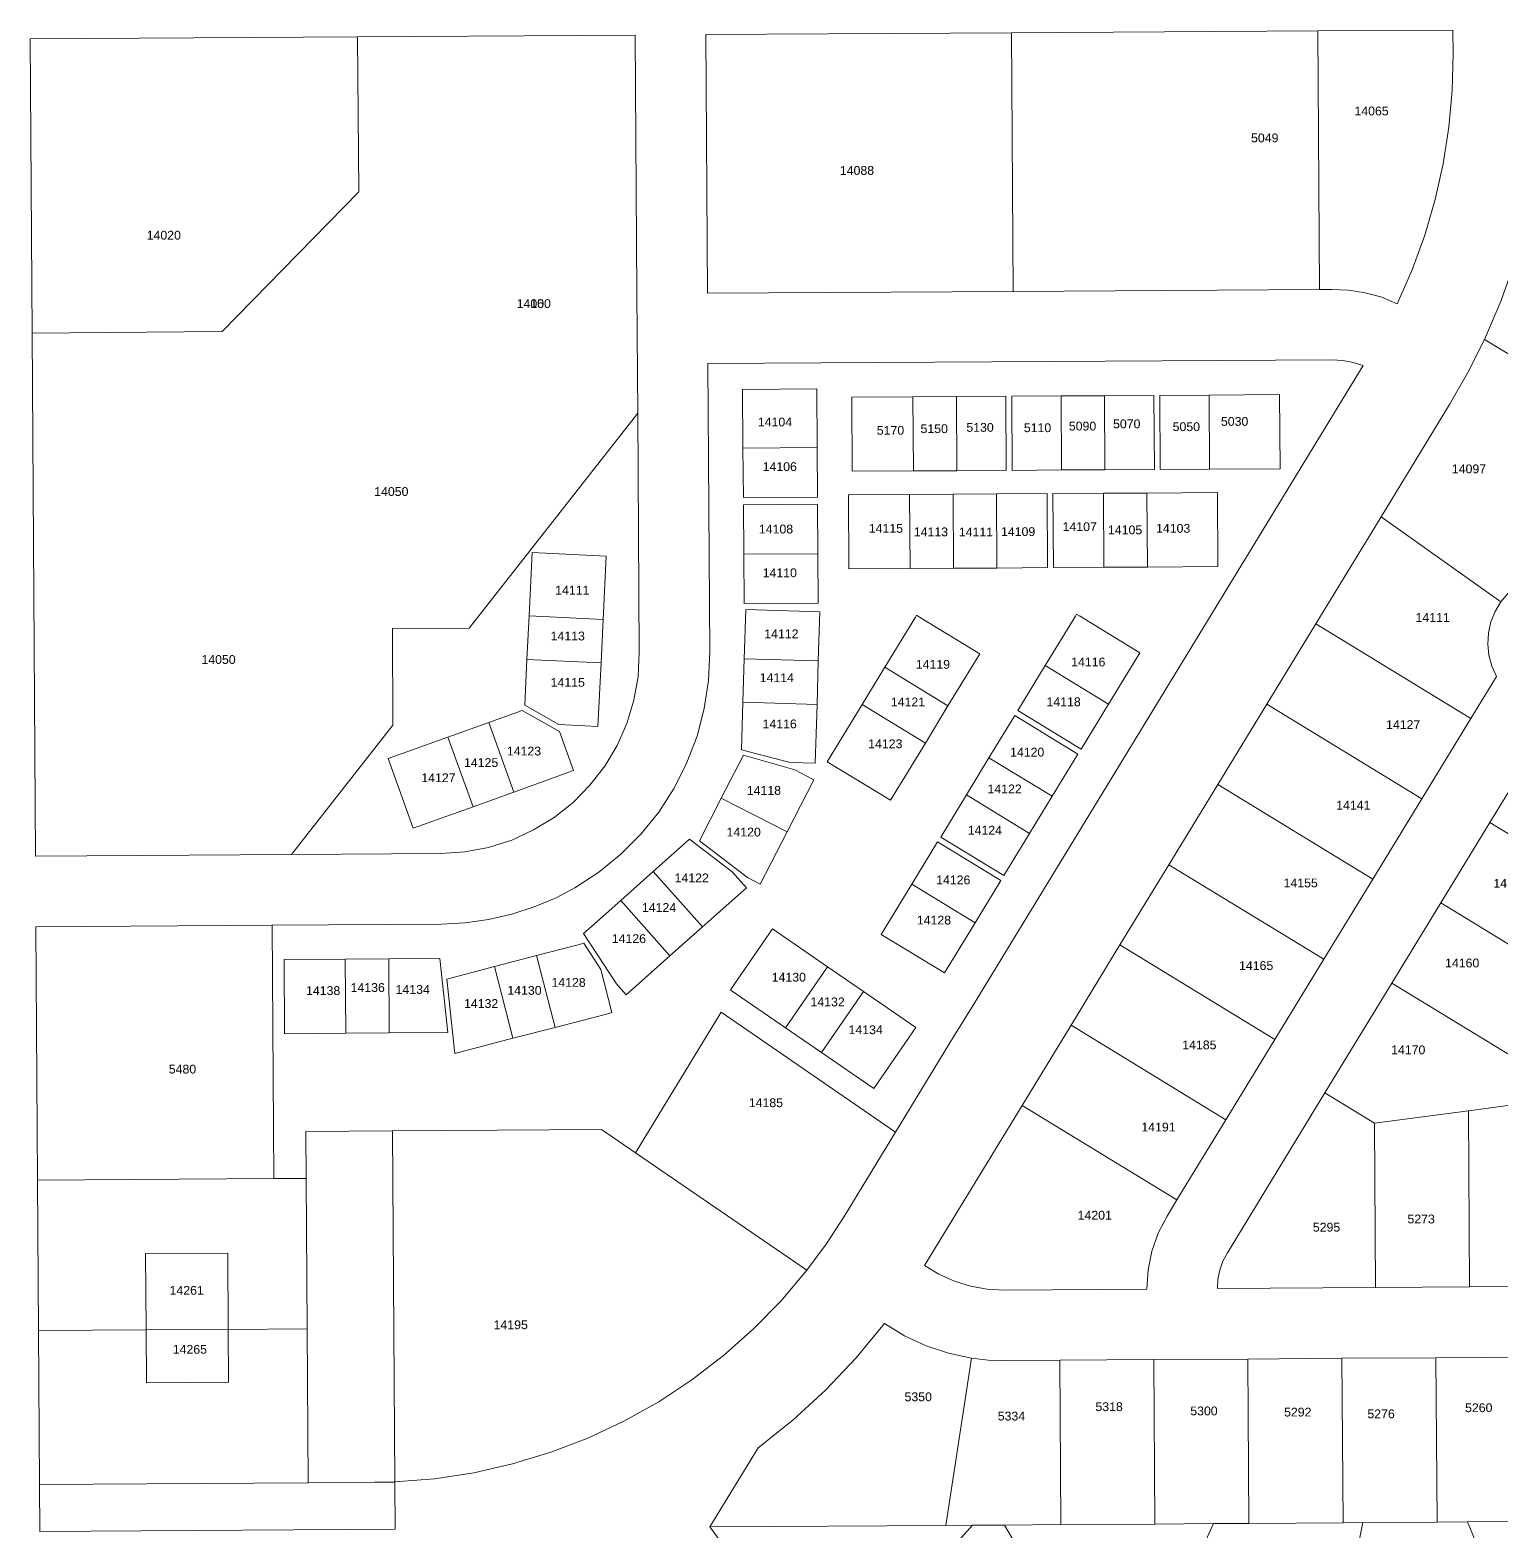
# Model space of a CAD drawing. Header units: feet. Extents: x 865220 to 2843432, y -2240498 to 970288.
# Drawn here: x 2838606 to 2839858, y 964482 to 965760 of the extents above; entities that cross this region are included whole.
import ezdxf
from ezdxf.enums import TextEntityAlignment as Align

# ---------------------------------------------------------------- set-up
doc = ezdxf.new("R2010")
doc.units = ezdxf.units.FT
doc.header["$LTSCALE"] = 0.015
doc.header["$MEASUREMENT"] = 0
doc.layers.add('Dakota County Addresses', color=7, linetype='Continuous')
doc.layers.add('Dakota County Parcels', color=7, linetype='Continuous')
doc.styles.add('Dimensions 100', font='arial.ttf')

# ---------------------------------------------------------------- blocks, each defined once
blk = doc.blocks.new('ACMAP_ANN_TEMPLATE_Dakota County Addresses')
at = {"layer": 'Dakota County Addresses', "style": 'Dimensions 100'}
blk.add_attdef('DakotaCountyAddress', text='', height=50, dxfattribs=at).set_placement((0, 0), align=Align.CENTER)

msp = doc.modelspace()

# ---------------------------------------------------------------- linework, layer by layer
at = {"layer": 'Dakota County Parcels', "lineweight": 5, "ltscale": 100}
for p, q in [((2838606, 965752.9), (2838884.7, 965754.6)), ((2838607.7, 965502.5), (2838606, 965752.9)), ((2838884.7, 965754.6), (2839121, 965756)), ((2838885.8, 965622.6), (2838884.7, 965754.6)), ((2839122.4, 965536.1), (2839121, 965756)), ((2839180.9, 965756.4), (2839441.1, 965758)), ((2839182.4, 965536.4), (2839180.9, 965756.4)), ((2839441.1, 965758), (2839571.3, 965758.8)), ((2839442.5, 965538), (2839441.1, 965758)), ((2839571.3, 965758.8), (2839701.7, 965759.6)), ((2839701.7, 965759.6), (2839816.6, 965760.3)), ((2839703, 965539.6), (2839701.7, 965759.6)), ((2839816.6, 965760.3), (2839816.8, 965740.3)), ((2838769.6, 965503.8), (2838885.8, 965622.6)), ((2839123.1, 965434.4), (2839122.4, 965536.1)), ((2839182.4, 965536.4), (2839442.5, 965538)), ((2839442.5, 965538), (2839572.6, 965538.8)), ((2839572.6, 965538.8), (2839703, 965539.6)), ((2839703, 965539.6), (2839713.6, 965539.7)), ((2838607.7, 965502.5), (2838769.6, 965503.8)), ((2838610.6, 965057.4), (2838607.7, 965502.5)), ((2839843.5, 965497.1), (2839906.5, 965458.7)), ((2839182.8, 965476.5), (2839713.9, 965479.7)), ((2839184.4, 965231.2), (2839182.8, 965476.5)), ((2839407.5, 964929.3), (2839740.2, 965474.8)), ((2839212.3, 965454.6), (2839275.3, 965455)), ((2839212.3, 965454.6), (2839212.6, 965404.6)), ((2839275.3, 965455), (2839275.6, 965405)), ((2839305.2, 965447.9), (2839357.2, 965448.2)), ((2839305.2, 965447.9), (2839305.6, 965384.9)), ((2839357.2, 965448.2), (2839394.2, 965448.4)), ((2839357.6, 965385.2), (2839357.2, 965448.2)), ((2839394.2, 965448.4), (2839436.2, 965448.7)), ((2839394.6, 965385.4), (2839394.2, 965448.4)), ((2839436.6, 965385.7), (2839436.2, 965448.7)), ((2839441.2, 965448.7), (2839483.2, 965449)), ((2839441.6, 965385.7), (2839441.2, 965448.7)), ((2839483.2, 965449), (2839520.2, 965449.2)), ((2839483.6, 965386), (2839483.2, 965449)), ((2839520.2, 965449.2), (2839562.2, 965449.5)), ((2839520.6, 965386.2), (2839520.2, 965449.2)), ((2839562.6, 965386.5), (2839562.2, 965449.5)), ((2839567.2, 965449.5), (2839609.2, 965449.7)), ((2839567.6, 965386.5), (2839567.2, 965449.5)), ((2839609.2, 965449.7), (2839669.2, 965450.1)), ((2839609.6, 965386.7), (2839609.2, 965449.7)), ((2839669.6, 965387.1), (2839669.2, 965450.1)), ((2838979.7, 965251.5), (2839123.1, 965434.4)), ((2839123.1, 965434.4), (2839124.4, 965230.8)), ((2839755.6, 965346.2), (2839813.8, 965441.7)), ((2839212.6, 965404.6), (2839275.6, 965405)), ((2839212.6, 965404.6), (2839212.9, 965362.6)), ((2839275.6, 965405), (2839275.9, 965363)), ((2839305.6, 965384.9), (2839357.6, 965385.2)), ((2839357.6, 965385.2), (2839394.6, 965385.4)), ((2839394.6, 965385.4), (2839436.6, 965385.7)), ((2839441.6, 965385.7), (2839483.6, 965386)), ((2839483.6, 965386), (2839520.6, 965386.2)), ((2839520.6, 965386.2), (2839562.6, 965386.5)), ((2839567.6, 965386.5), (2839609.6, 965386.7)), ((2839609.6, 965386.7), (2839669.6, 965387.1)), ((2839519.3, 965366.2), (2839476.3, 965365.9)), ((2839519.3, 965366.2), (2839556.3, 965366.4)), ((2839519.7, 965303.2), (2839519.3, 965366.2)), ((2839556.3, 965366.4), (2839616.3, 965366.8)), ((2839556.7, 965303.4), (2839556.3, 965366.4)), ((2839616.7, 965303.8), (2839616.3, 965366.8)), ((2839212.9, 965362.6), (2839275.9, 965363)), ((2839212.9, 965356.4), (2839275.9, 965356.8)), ((2839212.9, 965356.4), (2839213.2, 965314.4)), ((2839275.9, 965356.8), (2839276.2, 965314.8)), ((2839302.4, 965364.9), (2839354.3, 965365.2)), ((2839302.4, 965364.9), (2839302.7, 965301.9)), ((2839354.3, 965365.2), (2839391.3, 965365.4)), ((2839354.7, 965302.2), (2839354.3, 965365.2)), ((2839391.3, 965365.4), (2839428.3, 965365.6)), ((2839391.7, 965302.4), (2839391.3, 965365.4)), ((2839471.3, 965365.9), (2839428.3, 965365.6)), ((2839428.7, 965302.6), (2839428.3, 965365.6)), ((2839471.7, 965302.9), (2839471.3, 965365.9)), ((2839476.7, 965302.9), (2839476.3, 965365.9)), ((2839699.9, 965255), (2839755.6, 965346.2)), ((2839755.6, 965346.2), (2839857.4, 965273.9)), ((2839030.6, 965261.8), (2839033.2, 965315.8)), ((2839033.2, 965315.8), (2839096.1, 965312.8)), ((2839096.1, 965312.8), (2839093.5, 965258.8)), ((2839213.2, 965314.4), (2839276.2, 965314.8)), ((2839213.2, 965314.4), (2839213.5, 965272.4)), ((2839276.2, 965314.8), (2839276.5, 965272.8)), ((2839302.7, 965301.9), (2839354.7, 965302.2)), ((2839354.7, 965302.2), (2839391.7, 965302.4)), ((2839391.7, 965302.4), (2839428.7, 965302.6)), ((2839471.7, 965302.9), (2839428.7, 965302.6)), ((2839519.7, 965303.2), (2839476.7, 965302.9)), ((2839519.7, 965303.2), (2839556.7, 965303.4)), ((2839556.7, 965303.4), (2839616.7, 965303.8)), ((2839213.5, 965272.4), (2839276.5, 965272.8)), ((2839215, 965267.4), (2839213.7, 965225.4)), ((2839215, 965267.4), (2839278, 965265.4)), ((2839278, 965265.4), (2839276.7, 965223.5)), ((2838914.3, 965251.1), (2838979.7, 965251.5)), ((2838914.8, 965168.9), (2838914.3, 965251.1)), ((2839028.8, 965224.9), (2839030.6, 965261.8)), ((2839030.6, 965261.8), (2839093.5, 965258.8)), ((2839093.5, 965258.8), (2839091.8, 965221.9)), ((2839658.3, 965186.7), (2839699.9, 965255)), ((2839699.9, 965255), (2839831.8, 965174.6)), ((2839414.1, 965229.6), (2839387, 965185.3)), ((2839550.2, 965230.4), (2839523.6, 965186.9)), ((2839027, 965185.9), (2839028.8, 965224.9)), ((2839028.8, 965224.9), (2839091.8, 965221.9)), ((2839091.8, 965221.9), (2839089.2, 965167.9)), ((2839213.7, 965225.4), (2839212.6, 965188.4)), ((2839213.7, 965225.4), (2839276.7, 965223.5)), ((2839276.7, 965223.5), (2839275.6, 965186.5)), ((2839333.3, 965218.1), (2839314, 965186.5)), ((2839333.3, 965218.1), (2839387, 965185.3)), ((2839446.4, 965181.3), (2839469.8, 965219.7)), ((2839469.8, 965219.7), (2839523.6, 965186.9)), ((2839831.8, 965174.6), (2839853.6, 965210.4)), ((2839212.6, 965188.4), (2839211.3, 965148)), ((2839212.6, 965188.4), (2839275.6, 965186.5)), ((2838996.4, 965171.3), (2839024.7, 965181.5)), ((2839024.7, 965181.5), (2839056.6, 965163.4)), ((2839027, 965185.9), (2839055.9, 965169.5)), ((2839275.6, 965186.5), (2839274, 965136.5)), ((2839314, 965186.5), (2839284.3, 965137.8)), ((2839314, 965186.5), (2839367.8, 965153.7)), ((2839387, 965185.3), (2839367.8, 965153.7)), ((2839443.8, 965177), (2839421.9, 965141.2)), ((2839497.6, 965144.2), (2839443.8, 965177)), ((2839500.2, 965148.5), (2839446.4, 965181.3)), ((2839500.2, 965148.5), (2839523.6, 965186.9)), ((2839616.6, 965118.4), (2839658.3, 965186.7)), ((2839658.3, 965186.7), (2839790.1, 965106.3)), ((2839790.1, 965106.3), (2839831.8, 965174.6)), ((2838828.6, 965058.8), (2838914.8, 965168.9)), ((2838961.6, 965158.7), (2838996.4, 965171.3)), ((2838996.4, 965171.3), (2839017.7, 965112)), ((2839089.2, 965167.9), (2839055.9, 965169.5)), ((2839068.5, 965130.3), (2839056.6, 965163.4)), ((2838910.8, 965140.4), (2838961.6, 965158.7)), ((2838961.6, 965158.7), (2838982.9, 965099.5)), ((2839367.8, 965153.7), (2839338.1, 965105)), ((2839848, 965086), (2839889.7, 965154.3)), ((2838932.1, 965081.2), (2838910.8, 965140.4)), ((2839212.9, 965143.4), (2839194.1, 965106.8)), ((2839211.3, 965148), (2839252.8, 965137.2)), ((2839212.9, 965143.4), (2839256.8, 965130.8)), ((2839274, 965136.5), (2839252.8, 965137.2)), ((2839284.3, 965137.8), (2839338.1, 965105)), ((2839421.9, 965141.2), (2839402.7, 965109.6)), ((2839421.9, 965141.2), (2839475.7, 965108.4)), ((2839497.6, 965144.2), (2839475.7, 965108.4)), ((2839017.7, 965112), (2839068.5, 965130.3)), ((2839273, 965122.5), (2839256.8, 965130.8)), ((2838982.9, 965099.5), (2839017.7, 965112)), ((2839250.1, 965078), (2839273, 965122.5)), ((2839575, 965050.2), (2839616.6, 965118.4)), ((2839616.6, 965118.4), (2839748.4, 965038)), ((2838932.1, 965081.2), (2838982.9, 965099.5)), ((2839194.1, 965106.8), (2839175.5, 965070.5)), ((2839194.1, 965106.8), (2839250.1, 965078)), ((2839402.7, 965109.6), (2839380.8, 965073.7)), ((2839402.7, 965109.6), (2839456.4, 965076.8)), ((2839475.7, 965108.4), (2839456.4, 965076.8)), ((2839748.4, 965038), (2839790.1, 965106.3)), ((2839806.3, 965017.7), (2839848, 965086)), ((2839848, 965086), (2839967.5, 965013.1)), ((2839250.1, 965078), (2839227.3, 965033.6)), ((2839434.6, 965040.9), (2839380.8, 965073.7)), ((2839456.4, 965076.8), (2839434.6, 965040.9)), ((2838828.6, 965058.8), (2838955.6, 965059.7)), ((2839167.2, 965071.9), (2839136.2, 965044.3)), ((2839167.2, 965071.9), (2839203.4, 965044.1)), ((2839175.5, 965070.5), (2839216.3, 965039.2)), ((2839378.2, 965069.5), (2839356.3, 965033.6)), ((2839378.2, 965069.5), (2839432, 965036.7)), ((2838610.6, 965057.4), (2838828.6, 965058.8)), ((2839533.3, 964981.9), (2839575, 965050.2)), ((2839575, 965050.2), (2839706.8, 964969.7)), ((2839136.2, 965044.3), (2839108.6, 965019.7)), ((2839136.2, 965044.3), (2839178.1, 964997.3)), ((2839215.5, 965030.5), (2839203.4, 965044.1)), ((2839227.3, 965033.6), (2839216.3, 965039.2)), ((2839432, 965036.7), (2839410.1, 965000.8)), ((2839706.8, 964969.7), (2839748.4, 965038)), ((2839053.6, 965022.1), (2839069.6, 965030.6)), ((2839178.1, 964997.3), (2839215.5, 965030.5)), ((2839356.3, 965033.6), (2839330.3, 964990.9)), ((2839356.3, 965033.6), (2839410.1, 965000.8)), ((2839108.6, 965019.7), (2839150.5, 964972.7)), ((2839764.7, 964949.4), (2839806.3, 965017.7)), ((2839806.3, 965017.7), (2839925.8, 964944.8)), ((2838611, 964997.4), (2838812, 964998.7)), ((2838612.4, 964781.7), (2838611, 964997.4)), ((2838812, 964998.7), (2838956, 964999.7)), ((2838813.4, 964783.1), (2838812, 964998.7)), ((2839178.1, 964997.3), (2839150.5, 964972.7)), ((2839410.1, 965000.8), (2839384.1, 964958.1)), ((2839076.9, 964991.5), (2839105, 964948.7)), ((2839077.3, 964983.3), (2839091.6, 964961)), ((2839201.9, 964943.6), (2839237.6, 964995.5)), ((2839284.6, 964963.2), (2839237.6, 964995.5)), ((2839330.3, 964990.9), (2839384.1, 964958.1)), ((2838874.2, 964969.8), (2838911.2, 964970)), ((2838911.2, 964970), (2838954.7, 964970.3)), ((2838911.6, 964907), (2838911.2, 964970)), ((2838954.7, 964970.3), (2838961.4, 964907.3)), ((2839001.1, 964963.5), (2839036.9, 964972.8)), ((2839052.7, 964911.8), (2839036.9, 964972.8)), ((2839150.5, 964972.7), (2839113.2, 964939.4)), ((2839491.7, 964913.6), (2839533.3, 964981.9)), ((2839533.3, 964981.9), (2839665.1, 964901.5)), ((2838822.2, 964969.4), (2838874.2, 964969.8)), ((2838822.6, 964906.4), (2838822.2, 964969.4)), ((2838874.6, 964906.8), (2838874.2, 964969.8)), ((2839001.1, 964963.5), (2838960.6, 964952.9)), ((2839016.9, 964902.5), (2839001.1, 964963.5)), ((2839101.1, 964924.4), (2839091.6, 964961)), ((2839248.9, 964911.3), (2839284.6, 964963.2)), ((2839315.1, 964942.2), (2839284.6, 964963.2)), ((2839665.1, 964901.5), (2839706.8, 964969.7)), ((2838967.3, 964889.6), (2838960.6, 964952.9)), ((2839113.2, 964939.4), (2839105, 964948.7)), ((2839707.7, 964856.1), (2839764.7, 964949.4)), ((2839764.7, 964949.4), (2839884.2, 964876.5)), ((2839202.5, 964943.2), (2839201.9, 964943.6)), ((2839248.9, 964911.3), (2839202.5, 964943.2)), ((2839279.4, 964890.3), (2839315.1, 964942.2)), ((2839359.6, 964911.7), (2839315.1, 964942.2)), ((2839121.2, 964805.1), (2839194.1, 964924.7)), ((2839194.1, 964924.7), (2839342.5, 964822.7)), ((2839391.8, 964903.6), (2839407.5, 964929.3)), ((2838822.6, 964906.4), (2838874.6, 964906.8)), ((2838874.6, 964906.8), (2838911.6, 964907)), ((2838911.6, 964907), (2838961.4, 964907.3)), ((2839016.9, 964902.5), (2839052.7, 964911.8)), ((2839279.4, 964890.3), (2839248.9, 964911.3)), ((2839323.9, 964859.7), (2839359.6, 964911.7)), ((2839450, 964845.3), (2839491.7, 964913.6)), ((2839491.7, 964913.6), (2839623.5, 964833.2)), ((2838967.3, 964889.6), (2839016.9, 964902.5)), ((2839342.5, 964822.7), (2839391.8, 964903.6)), ((2839623.5, 964833.2), (2839665.1, 964901.5)), ((2839323.9, 964859.7), (2839279.4, 964890.3)), ((2839624.7, 964720), (2839707.7, 964856.1)), ((2839707.7, 964856.1), (2839749.9, 964830.3)), ((2839366.9, 964709.1), (2839450, 964845.3)), ((2839450, 964845.3), (2839581.8, 964764.9)), ((2839829.8, 964840.8), (2839865.2, 964845.5)), ((2839581.8, 964764.9), (2839623.5, 964833.2)), ((2839749.9, 964830.3), (2839829.8, 964840.8)), ((2839750.8, 964690.4), (2839749.9, 964830.3)), ((2839830.8, 964690.9), (2839829.8, 964840.8)), ((2838840.6, 964823.3), (2838914.4, 964823.8)), ((2838840.9, 964783.3), (2838840.6, 964823.3)), ((2838914.4, 964823.8), (2839092.3, 964825)), ((2838916.4, 964525.2), (2838914.4, 964823.8)), ((2839092.3, 964825), (2839121.2, 964805.1)), ((2839298.6, 964750.8), (2839342.5, 964822.7)), ((2839121.2, 964805.1), (2839266.9, 964705.1)), ((2838612.4, 964781.7), (2838813.4, 964783.1)), ((2838613.3, 964653.8), (2838612.4, 964781.7)), ((2838813.4, 964783.1), (2838840.9, 964783.3)), ((2838841.7, 964655.3), (2838840.9, 964783.3)), ((2839573.5, 964751.2), (2839581.8, 964764.9)), ((2838704.3, 964719.4), (2838774.3, 964719.8)), ((2838704.7, 964654.4), (2838704.3, 964719.4)), ((2838774.7, 964654.8), (2838774.3, 964719.8)), ((2839434.8, 964688.3), (2839556.2, 964689.1)), ((2839616.2, 964689.5), (2839750.8, 964690.4)), ((2839750.8, 964690.4), (2839830.8, 964690.9)), ((2839830.8, 964690.9), (2839910.8, 964691.4)), ((2838613.3, 964653.8), (2838704.7, 964654.4)), ((2838614.1, 964522.8), (2838613.3, 964653.8)), ((2838704.7, 964654.4), (2838774.7, 964654.8)), ((2838705, 964609.4), (2838704.7, 964654.4)), ((2838774.7, 964654.8), (2838841.7, 964655.3)), ((2838775, 964609.8), (2838774.7, 964654.8)), ((2838841.7, 964655.3), (2838842.6, 964524.3)), ((2839385.3, 964488), (2839407.1, 964630.3)), ((2839435.2, 964628.3), (2839482.2, 964628.6)), ((2839482.2, 964628.6), (2839562.2, 964629.1)), ((2839483.1, 964488.7), (2839482.2, 964628.6)), ((2839562.2, 964629.1), (2839642.2, 964629.6)), ((2839563.1, 964489.2), (2839562.2, 964629.1)), ((2839642.2, 964629.6), (2839722.2, 964630.2)), ((2839643.1, 964489.8), (2839642.2, 964629.6)), ((2839722.2, 964630.2), (2839802.2, 964630.7)), ((2839723.1, 964490.3), (2839722.2, 964630.2)), ((2839802.2, 964630.7), (2839882.1, 964631.2)), ((2839803.1, 964490.8), (2839802.2, 964630.7)), ((2838705, 964609.4), (2838775, 964609.8)), ((2839184.3, 964486.7), (2839225.4, 964553.9)), ((2838614.1, 964522.8), (2838842.6, 964524.3)), ((2838842.6, 964524.3), (2838899.1, 964524.7)), ((2838899.1, 964524.7), (2838899.2, 964524.7)), ((2838899.2, 964524.7), (2838916.4, 964524.8)), ((2838614.4, 964482.8), (2838916.6, 964484.8)), ((2839184.3, 964486.7), (2839385.3, 964488)), ((2839301.2, 964368.7), (2839408, 964488.2)), ((2839385.3, 964488), (2839408, 964488.2)), ((2839408, 964488.2), (2839435, 964488.3)), ((2839435, 964488.3), (2839483.1, 964488.7)), ((2839435, 964488.3), (2839457.9, 964449.6)), ((2839483.1, 964488.7), (2839563.1, 964489.2)), ((2839560.2, 964372.5), (2839612.9, 964489.6)), ((2839563.1, 964489.2), (2839612.9, 964489.6)), ((2839612.9, 964489.6), (2839643.1, 964489.8)), ((2839643.1, 964489.8), (2839723.1, 964490.3)), ((2839720.4, 964392.4), (2839739.9, 964490.4)), ((2839723.1, 964490.3), (2839739.9, 964490.4)), ((2839739.9, 964490.4), (2839803.1, 964490.8)), ((2839803.1, 964490.8), (2839829, 964491)), ((2839829, 964491), (2839883.1, 964491.4)), ((2839829, 964491), (2839894.8, 964332.3))]:
    msp.add_line(p, q, dxfattribs=at)
for points in [[(2839769.3, 965527.5), (2839781.9, 965556.3), (2839792.6, 965585.8), (2839801.4, 965616), (2839808.3, 965646.6), (2839813.1, 965677.6), (2839815.9, 965708.9), (2839816.8, 965740.3)], [(2839843.5, 965497.1), (2839857.7, 965530.1), (2839869.7, 965564), (2839879.6, 965598.5), (2839887.3, 965633.6), (2839892.7, 965669.1), (2839895.9, 965704.9), (2839896.8, 965740.8)], [(2839713.6, 965539.7), (2839727.9, 965539), (2839742.1, 965536.7), (2839756, 965532.9), (2839769.3, 965527.5)], [(2839813.8, 965441.7), (2839829.4, 965469), (2839843.5, 965497.1)], [(2839713.9, 965479.7), (2839722.9, 965479.2), (2839731.7, 965477.5), (2839740.2, 965474.8)], [(2839906.4, 965299.2), (2839896.9, 965298.4), (2839887.6, 965296.2), (2839878.8, 965292.5), (2839870.7, 965287.5), (2839863.5, 965281.2), (2839857.4, 965273.9)], [(2839857.4, 965273.9), (2839852.5, 965265.7), (2839849, 965256.8), (2839846.9, 965247.5), (2839846.3, 965237.9), (2839847.3, 965228.4), (2839849.7, 965219.2), (2839853.6, 965210.4)], [(2839360.3, 965262.4), (2839359.4, 965260.9), (2839333.3, 965218.1)], [(2839414.1, 965229.6), (2839362.8, 965260.9), (2839360.3, 965262.4)], [(2839469.8, 965219.7), (2839495.5, 965261.7), (2839496.4, 965263.2)], [(2839550.2, 965230.4), (2839498.8, 965261.8), (2839496.4, 965263.2)], [(2838955.6, 965059.7), (2838976, 965061), (2838996.2, 965064.9), (2839015.8, 965071.1), (2839034.4, 965079.7), (2839051.9, 965090.4), (2839068, 965103.2), (2839082.4, 965117.8), (2839095, 965134), (2839105.5, 965151.6), (2839113.8, 965170.4), (2839119.7, 965190.1), (2839123.3, 965210.3), (2839124.4, 965230.8)], [(2839069.6, 965030.6), (2839089.9, 965043.8), (2839108.6, 965059), (2839125.7, 965076.2), (2839140.9, 965095), (2839154, 965115.4), (2839164.9, 965137), (2839173.5, 965159.6), (2839179.6, 965183), (2839183.3, 965207), (2839184.4, 965231.2)], [(2838956, 964999.7), (2838976.1, 965000.7), (2838996.1, 965003.5), (2839015.8, 965008), (2839035, 965014.2), (2839053.6, 965022.1)], [(2839108.6, 965019.7), (2839083.8, 964997.6), (2839076.9, 964991.5)], [(2839036.9, 964972.8), (2839071.1, 964981.7), (2839077.3, 964983.3)], [(2839052.7, 964911.8), (2839096.4, 964923.1), (2839101.1, 964924.4)], [(2839266.9, 964705.1), (2839283.4, 964727.4), (2839298.6, 964750.8)], [(2839573.5, 964751.2), (2839565.9, 964736.7), (2839560.5, 964721.4), (2839557.2, 964705.4), (2839556.2, 964689.1)], [(2839624.7, 964720), (2839621, 964712.9), (2839618.3, 964705.3), (2839616.7, 964697.5), (2839616.2, 964689.5)], [(2838899.1, 964524.7), (2838899.2, 964524.7), (2838916.4, 964525.1), (2838950.1, 964527.8), (2838983.6, 964532.9), (2839016.6, 964540.4), (2839049, 964550.3), (2839080.6, 964562.4), (2839111.3, 964576.8), (2839140.9, 964593.3), (2839169.1, 964611.9), (2839196, 964632.5), (2839221.4, 964655), (2839245, 964679.2), (2839266.9, 964705.1)], [(2839366.9, 964709.1), (2839379.3, 964701.7), (2839392.5, 964695.8), (2839406.2, 964691.6), (2839420.4, 964689.1), (2839434.8, 964688.3)], [(2839225.4, 964553.9), (2839254.9, 964577.5), (2839282.8, 964603.1), (2839308.9, 964630.5), (2839333, 964659.7)], [(2839333, 964659.7), (2839350.1, 964649.2), (2839368.4, 964640.8), (2839387.4, 964634.5), (2839407.1, 964630.3)], [(2839407.1, 964630.3), (2839421.1, 964628.7), (2839435.2, 964628.3)], [(2838614.4, 964482.8), (2838614.4, 964482.8), (2838614.1, 964522.8)], [(2838916.4, 964524.8), (2838916.4, 964525.1), (2838916.4, 964525.2)], [(2838916.6, 964484.8), (2838916.6, 964485.2), (2838916.4, 964524.8)], [(2839184.3, 964486.7), (2839198.1, 964468.4), (2839213.7, 964451.8)]]:
    msp.add_lwpolyline(points, dxfattribs=at)

# ---------------------------------------------------------------- block references
at = {"layer": 'Dakota County Addresses', "lineweight": 5, "ltscale": 100, "xscale": 0.15, "yscale": 0.15, "zscale": 0.15}
for p, values in [((2839747.4, 965687.7), {'DakotaCountyAddress': '14065'}), ((2839656.5, 965664.8), {'DakotaCountyAddress': '5049'}), ((2839309.6, 965637.1), {'DakotaCountyAddress': '14088'}), ((2838719.8, 965582), {'DakotaCountyAddress': '14020'}), ((2839034.6, 965523.8), {'DakotaCountyAddress': '14050'}), ((2839034.6, 965523.8), {'DakotaCountyAddress': '14100'}), ((2839034.6, 965523.8), {'DakotaCountyAddress': '14050'}), ((2839034.6, 965523.8), {'DakotaCountyAddress': '14050'}), ((2839034.6, 965523.8), {'DakotaCountyAddress': '14050'}), ((2839034.6, 965523.8), {'DakotaCountyAddress': '14100'}), ((2839034.6, 965523.8), {'DakotaCountyAddress': '14100'}), ((2839239.8, 965423.1), {'DakotaCountyAddress': '14104'}), ((2839630.9, 965423.6), {'DakotaCountyAddress': '5030'}), ((2839338.1, 965416), {'DakotaCountyAddress': '5170'}), ((2839375.3, 965417.4), {'DakotaCountyAddress': '5150'}), ((2839414.3, 965418.5), {'DakotaCountyAddress': '5130'}), ((2839463.2, 965418.2), {'DakotaCountyAddress': '5110'}), ((2839501.5, 965419.6), {'DakotaCountyAddress': '5090'}), ((2839539.1, 965421.5), {'DakotaCountyAddress': '5070'}), ((2839589.8, 965419.1), {'DakotaCountyAddress': '5050'}), ((2839243.9, 965385.1), {'DakotaCountyAddress': '14106'}), ((2839830.3, 965383.2), {'DakotaCountyAddress': '14097'}), ((2838913.4, 965363.9), {'DakotaCountyAddress': '14050'}), ((2839499.1, 965334), {'DakotaCountyAddress': '14107'}), ((2839240.7, 965332), {'DakotaCountyAddress': '14108'}), ((2839334.2, 965332.6), {'DakotaCountyAddress': '14115'}), ((2839372.5, 965329.6), {'DakotaCountyAddress': '14113'}), ((2839410.8, 965329.5), {'DakotaCountyAddress': '14111'}), ((2839446.7, 965329.8), {'DakotaCountyAddress': '14109'}), ((2839537.7, 965331.3), {'DakotaCountyAddress': '14105'}), ((2839578.6, 965332.6), {'DakotaCountyAddress': '14103'}), ((2839243.9, 965294.8), {'DakotaCountyAddress': '14110'}), ((2839067.4, 965280), {'DakotaCountyAddress': '14111'}), ((2839799.4, 965256.8), {'DakotaCountyAddress': '14111'}), ((2839063.5, 965241), {'DakotaCountyAddress': '14113'}), ((2839245.3, 965242.9), {'DakotaCountyAddress': '14112'}), ((2838766.4, 965221), {'DakotaCountyAddress': '14050'}), ((2838766.4, 965221), {'DakotaCountyAddress': '14050'}), ((2838766.4, 965221), {'DakotaCountyAddress': '14050'}), ((2838766.4, 965221), {'DakotaCountyAddress': '14050'}), ((2838766.4, 965221), {'DakotaCountyAddress': '14050'}), ((2838766.4, 965221), {'DakotaCountyAddress': '14050'}), ((2838766.4, 965221), {'DakotaCountyAddress': '14050'}), ((2838766.4, 965221), {'DakotaCountyAddress': '14050'}), ((2838766.4, 965221), {'DakotaCountyAddress': '14050'}), ((2838766.4, 965221), {'DakotaCountyAddress': '14050'}), ((2838766.4, 965221), {'DakotaCountyAddress': '14050'}), ((2838766.4, 965221), {'DakotaCountyAddress': '14050'}), ((2838766.4, 965221), {'DakotaCountyAddress': '14050'}), ((2838766.4, 965221), {'DakotaCountyAddress': '14050'}), ((2838766.4, 965221), {'DakotaCountyAddress': '14050'}), ((2838766.4, 965221), {'DakotaCountyAddress': '14050'}), ((2838766.4, 965221), {'DakotaCountyAddress': '14050'}), ((2839506.4, 965218.9), {'DakotaCountyAddress': '14116'}), ((2839241.4, 965205.5), {'DakotaCountyAddress': '14114'}), ((2839374.2, 965216.9), {'DakotaCountyAddress': '14119'}), ((2839063.5, 965201.6), {'DakotaCountyAddress': '14115'}), ((2839353, 965184.9), {'DakotaCountyAddress': '14121'}), ((2839485.4, 965185), {'DakotaCountyAddress': '14118'}), ((2839243.8, 965166.2), {'DakotaCountyAddress': '14116'}), ((2839774.3, 965165.6), {'DakotaCountyAddress': '14127'}), ((2839026.3, 965143.1), {'DakotaCountyAddress': '14123'}), ((2839333.7, 965149.3), {'DakotaCountyAddress': '14123'}), ((2839454.4, 965142.2), {'DakotaCountyAddress': '14120'}), ((2838989.8, 965133.3), {'DakotaCountyAddress': '14125'}), ((2838953.5, 965120.4), {'DakotaCountyAddress': '14127'}), ((2839230.4, 965109.6), {'DakotaCountyAddress': '14118'}), ((2839435.2, 965110.9), {'DakotaCountyAddress': '14122'}), ((2839731.9, 965097.1), {'DakotaCountyAddress': '14141'}), ((2839213.2, 965074.2), {'DakotaCountyAddress': '14120'}), ((2839418.4, 965075.8), {'DakotaCountyAddress': '14124'}), ((2839169, 965035.2), {'DakotaCountyAddress': '14122'}), ((2839391.5, 965033.5), {'DakotaCountyAddress': '14126'}), ((2839687.1, 965030.9), {'DakotaCountyAddress': '14155'}), ((2839865.6, 965030.6), {'DakotaCountyAddress': '14146'}), ((2839141.2, 965010), {'DakotaCountyAddress': '14124'}), ((2839375.1, 964999.3), {'DakotaCountyAddress': '14128'}), ((2839115.5, 964983.5), {'DakotaCountyAddress': '14126'}), ((2839824.5, 964962.8), {'DakotaCountyAddress': '14160'}), ((2839251.6, 964950.7), {'DakotaCountyAddress': '14130'}), ((2839649.2, 964960.6), {'DakotaCountyAddress': '14165'}), ((2838855.4, 964939.3), {'DakotaCountyAddress': '14138'}), ((2838893.3, 964941.9), {'DakotaCountyAddress': '14136'}), ((2838931.6, 964940.3), {'DakotaCountyAddress': '14134'}), ((2839026.7, 964939.5), {'DakotaCountyAddress': '14130'}), ((2839064.2, 964946.3), {'DakotaCountyAddress': '14128'}), ((2838989.8, 964928.3), {'DakotaCountyAddress': '14132'}), ((2839284.6, 964929.7), {'DakotaCountyAddress': '14132'}), ((2839317, 964906), {'DakotaCountyAddress': '14134'}), ((2839600.9, 964893.1), {'DakotaCountyAddress': '14185'}), ((2839778.6, 964888.9), {'DakotaCountyAddress': '14170'}), ((2838735.7, 964872.5), {'DakotaCountyAddress': '5480'}), ((2838735.7, 964872.5), {'DakotaCountyAddress': '5480'}), ((2838735.7, 964872.5), {'DakotaCountyAddress': '5480'}), ((2838735.7, 964872.5), {'DakotaCountyAddress': '5480'}), ((2838735.7, 964872.5), {'DakotaCountyAddress': '5480'}), ((2838735.7, 964872.5), {'DakotaCountyAddress': '5480'}), ((2839232.1, 964843.9), {'DakotaCountyAddress': '14185'}), ((2839566.1, 964823.2), {'DakotaCountyAddress': '14191'}), ((2839511.9, 964748.2), {'DakotaCountyAddress': '14201'}), ((2839709.1, 964738), {'DakotaCountyAddress': '5295'}), ((2839789.6, 964745), {'DakotaCountyAddress': '5273'}), ((2838739.3, 964684.3), {'DakotaCountyAddress': '14261'}), ((2839015, 964655), {'DakotaCountyAddress': '14195'}), ((2838742, 964634.1), {'DakotaCountyAddress': '14265'}), ((2839361.7, 964593.7), {'DakotaCountyAddress': '5350'}), ((2839524.1, 964585.3), {'DakotaCountyAddress': '5318'}), ((2839604.8, 964581.7), {'DakotaCountyAddress': '5300'}), ((2839684.6, 964580.7), {'DakotaCountyAddress': '5292'}), ((2839755.5, 964579.2), {'DakotaCountyAddress': '5276'}), ((2839838.6, 964584.4), {'DakotaCountyAddress': '5260'}), ((2839441, 964577.3), {'DakotaCountyAddress': '5334'})]:
    msp.add_blockref('ACMAP_ANN_TEMPLATE_Dakota County Addresses', p, dxfattribs=at).add_auto_attribs(values)

doc.saveas('drawing.dxf')
